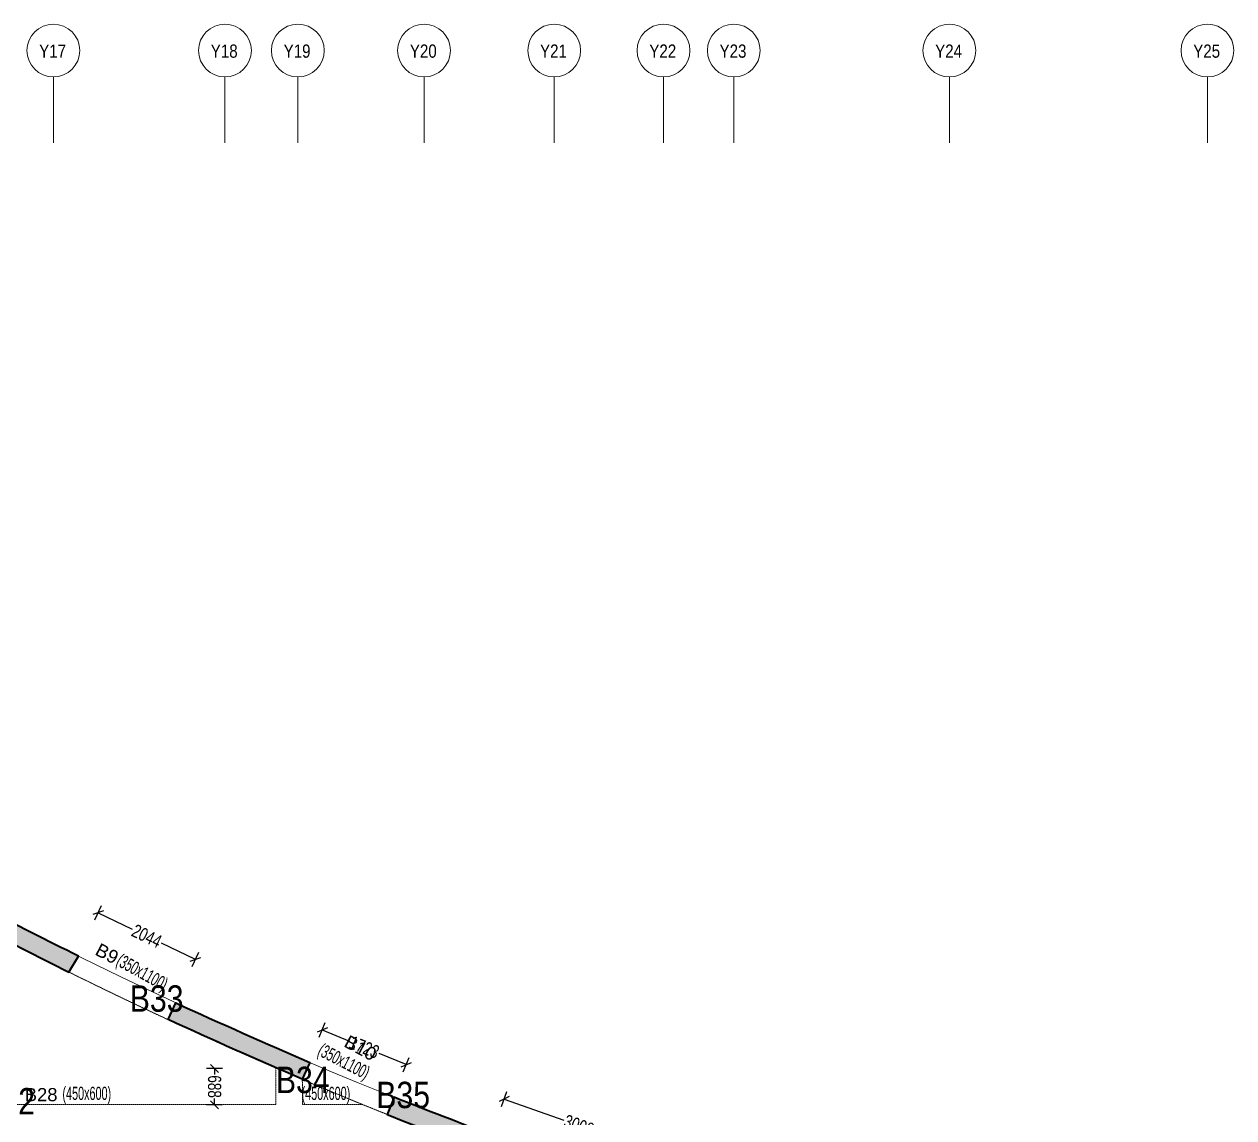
# Model space of a CAD drawing. Header units: millimetres. Extents: x 0 to 72183, y 72 to 62889.
# Drawn here: x 47328 to 70235, y 42170 to 62889 of the extents above; entities that cross this region are included whole.
import ezdxf
from ezdxf.enums import TextEntityAlignment as Align

# ---------------------------------------------------------------- set-up
doc = ezdxf.new("R2010")
doc.units = ezdxf.units.MM
doc.linetypes.add('Grid Line', pattern=[2222.5, 1270, -317.5, 317.5, -317.5])
doc.linetypes.add('HIDDEN', pattern=[0.375, 0.25, -0.125])
for name, color, linetype, lineweight in [('A-GRIDS', 8, 'Continuous', 9), ('S-BEAM', 7, 'Continuous', 18), ('S-BEAM-IDEN', 2, 'Continuous', 9), ('S-COL HATCH', 9, 'Continuous', 0), ('S-COLS', 5, 'Continuous', 35), ('S-GRIDS', 8, 'Continuous', 9)]:
    doc.layers.add(name, color=color, linetype=linetype, lineweight=lineweight)
doc.layers.add('Abhinav working', color=6, linetype='Continuous')
doc.layers.add('Beam Nos', color=7, linetype='Continuous')
doc.styles.add('Arial Narrow', font='ARIALN.TTF', dxfattribs={"height": 400})
doc.styles.add('Dim.s & Anno.(Misc.)', font='ARIALN.TTF')
doc.styles.add('SC-BBS1', font='SansSerif')
doc.styles.add('SOBHA', font='swisscl.ttf')
doc.styles.add('Swis721 LtCn BT', font='swisscl.ttf', dxfattribs={"width": 0.9, "height": 233.355162})
doc.dimstyles.new('S-100', dxfattribs={"dimscale": 100, "dimtxt": 2.5, "dimasz": 1.5, "dimexe": 1.5, "dimexo": 1.5, "dimgap": 0.1, "dimtad": 0, "dimdec": 0, "dimrnd": 0.0005, "dimzin": 0, "dimdsep": 46, "dimtxsty": 'SOBHA', "dimblk": 'OBLIQUE', "dimcen": 0.09, "dimclrd": 8, "dimclre": 8, "dimclrt": 6, "dimadec": 0, "dimazin": 0, "dimtfac": 1, "dimtdec": 0, "dimtofl": 0, "dimtmove": 0, "dimatfit": 3, "dimfxl": 1.5, "dimfxlon": 1, "dimtolj": 1, "dimtzin": 0, "dimlwd": -1, "dimlwe": -1, "dimarcsym": 0})

# ---------------------------------------------------------------- blocks, each defined once
blk = doc.blocks.new('A$Cb7cd9481')
at = {"layer": 'S-COL HATCH', "transparency": 33554687}
h = blk.add_hatch(color=256, dxfattribs=at)
h.dxf.hatch_style = 1
h.paths.add_polyline_path([(28420, 25306), (28602, 25607, -0.00603), (26815, 26517), (26634, 26217, 0.006005)])
h = blk.add_hatch(color=256, dxfattribs=at)
h.dxf.hatch_style = 1
h.paths.add_polyline_path([(30445, 24722), (30297, 24405, 0.004309), (32837, 23274), (32985, 23591, -0.004327)])
h = blk.add_hatch(color=256, dxfattribs=at)
h.dxf.hatch_style = 1
h.paths.add_polyline_path([(36311, 21885), (36443, 22213, -0.006015), (34578, 22935), (34446, 22609, 0.00603)])
at = {"layer": 'S-COLS', "elevation": 0}
for points in [[(26634, 26217, 0.006005), (28420, 25306), (28602, 25607, -0.00603), (26815, 26517), (26634, 26217)], [(30297, 24405), (30445, 24722, 0.004327), (32985, 23591), (32837, 23274, -0.004309), (30297, 24405)], [(36443, 22213, -0.006015), (34578, 22935), (34446, 22609, 0.00603), (36311, 21885), (36443, 22213)]]:
    blk.add_lwpolyline(points, format="xyb", dxfattribs=at)
blk = doc.blocks.new('Grid - Type 1 Structural-6743905-9TH FLOOR LVL')
at = {"layer": 'A-GRIDS'}
blk.add_circle((0, 0), 4, dxfattribs=at)
blk = doc.blocks.new('A$C45bf0ae9')
at = {"layer": 'S-GRIDS', "linetype": 'Grid Line'}
for p, q in [((28125, 41014), (28125, 42264)), ((31375, 41014), (31375, 42264)), ((32755, 41014), (32755, 42264)), ((35145, 41014), (35145, 42264)), ((37610, 41014), (37610, 42264)), ((39680, 41014), (39680, 42264)), ((41010, 41014), (41010, 42264)), ((45093, 41014), (45093, 42264)), ((49980, 41014), (49980, 42264))]:
    blk.add_line(p, q, dxfattribs=at)
at = {"layer": 'A-GRIDS', "xscale": 124.9999999999999, "yscale": 124.9999999999999, "zscale": 124.9999999999999}
for p in [(28125, 42764), (31375, 42764), (32755, 42764), (35145, 42764), (37610, 42764), (39680, 42764), (41010, 42764), (45093, 42764), (49980, 42764)]:
    blk.add_blockref('Grid - Type 1 Structural-6743905-9TH FLOOR LVL', p, dxfattribs=at)
at = {"layer": 'A-GRIDS', "lineweight": 18, "char_height": 250, "width": 641.35, "attachment_point": 1, "style": 'Arial Narrow'}
for s, insert in [('Y17', (27856, 42879)), ('Y18', (31106, 42879)), ('Y19', (32486, 42879)), ('Y20', (34876, 42879)), ('Y21', (37341, 42879)), ('Y22', (39411, 42879)), ('Y23', (40741, 42879)), ('Y24', (44824, 42879)), ('Y25', (49711, 42879))]:
    blk.add_mtext(s, dxfattribs=dict(at, insert=insert))
blk = doc.blocks.new('_OBLIQUE')
at = {"color": 0, "linetype": 'ByBlock'}
blk.add_line((-0.5, -0.5), (0.5, 0.5), dxfattribs=at)
blk = doc.blocks.new('*D255')
at = {"layer": 'Abhinav working', "color": 8, "transparency": 16777216}
for p, q in [((48663, 45919), (48793, 46190)), ((48728, 46055), (49372, 45746)), ((50571, 45170), (49927, 45479)), ((50506, 45035), (50636, 45306))]:
    blk.add_line(p, q, dxfattribs=at)
at = {"layer": 'Defpoints', "color": 0, "transparency": 16777216}
for p in [(48331, 45226, 0), (50571, 45170), (50174, 44342, 0)]:
    blk.add_point(p, dxfattribs=at)
at = {"layer": 'Abhinav working', "color": 8, "transparency": 16777216, "xscale": 150, "yscale": 150, "zscale": 150}
for p, rotation in [((48728, 46055), 154.3701689001044), ((50571, 45170), 334.3701689001044)]:
    blk.add_blockref('_OBLIQUE', p, dxfattribs=dict(at, rotation=rotation))
at = {"layer": 'Abhinav working', "color": 6, "transparency": 16777216, "insert": (49649, 45612), "char_height": 250, "attachment_point": 5, "rotation": 334.3702, "style": 'SOBHA'}
blk.add_mtext('\\A1;2044', dxfattribs=at)
blk = doc.blocks.new('*D256')
at = {"layer": 'Abhinav working', "color": 8, "transparency": 16777216}
for p, q in [((51081, 43105), (50781, 43105)), ((50931, 43105), (50931, 42990)), ((51082, 42418), (50782, 42417)), ((50932, 42417), (50932, 42533))]:
    blk.add_line(p, q, dxfattribs=at)
at = {"layer": 'Defpoints', "color": 0, "transparency": 16777216}
for p in [(52068, 43107, 0), (50932, 42417), (52070, 42420)]:
    blk.add_point(p, dxfattribs=at)
at = {"layer": 'Abhinav working', "color": 8, "transparency": 16777216, "xscale": 150, "yscale": 150, "zscale": 150}
for p, rotation in [((50931, 43105), 90.11533810562736), ((50932, 42417), 270.1153381056274)]:
    blk.add_blockref('_OBLIQUE', p, dxfattribs=dict(at, rotation=rotation))
at = {"layer": 'Abhinav working', "color": 6, "transparency": 16777216, "insert": (50932, 42761), "char_height": 250, "attachment_point": 5, "rotation": 270.1153, "style": 'SOBHA'}
blk.add_mtext('\\A1;688', dxfattribs=at)
blk = doc.blocks.new('*D257')
at = {"layer": 'Abhinav working', "color": 8, "transparency": 16777216}
for p, q in [((52914, 43696), (53029, 43974)), ((52972, 43835), (53487, 43622)), ((54563, 43177), (54048, 43390)), ((54506, 43038), (54621, 43315))]:
    blk.add_line(p, q, dxfattribs=at)
at = {"layer": 'Defpoints', "color": 0, "transparency": 16777216}
for p in [(52714, 43211, 0), (54563, 43177), (54306, 42553, 0)]:
    blk.add_point(p, dxfattribs=at)
at = {"layer": 'Abhinav working', "color": 8, "transparency": 16777216, "xscale": 150, "yscale": 150, "zscale": 150}
for p, rotation in [((52972, 43835), 157.5384654530606), ((54563, 43177), 337.5384654530606)]:
    blk.add_blockref('_OBLIQUE', p, dxfattribs=dict(at, rotation=rotation))
at = {"layer": 'Abhinav working', "color": 6, "transparency": 16777216, "insert": (53768, 43506), "char_height": 250, "attachment_point": 5, "rotation": 337.5385, "style": 'SOBHA'}
blk.add_mtext('\\A1;1723', dxfattribs=at)
blk = doc.blocks.new('*D259')
at = {"layer": 'Abhinav working', "color": 8, "transparency": 16777216}
for p, q in [((56366, 42384), (56466, 42667)), ((56416, 42525), (57545, 42127)), ((59253, 41525), (58123, 41923)), ((59203, 41384), (59303, 41667))]:
    blk.add_line(p, q, dxfattribs=at)
at = {"layer": 'Defpoints', "color": 0, "transparency": 16777216}
for p in [(56170, 41830, 0), (59253, 41525), (59008, 40830, 0)]:
    blk.add_point(p, dxfattribs=at)
at = {"layer": 'Abhinav working', "color": 8, "transparency": 16777216, "xscale": 150, "yscale": 150, "zscale": 150}
for p, rotation in [((56416, 42525), 160.5791166592864), ((59253, 41525), 340.5791166592865)]:
    blk.add_blockref('_OBLIQUE', p, dxfattribs=dict(at, rotation=rotation))
at = {"layer": 'Abhinav working', "color": 6, "transparency": 16777216, "insert": (57834, 42025), "char_height": 250, "attachment_point": 5, "rotation": 340.5791, "style": 'SOBHA'}
blk.add_mtext('\\A1;3008', dxfattribs=at)

msp = doc.modelspace()

# ---------------------------------------------------------------- linework, layer by layer
at = {"layer": 'S-BEAM', "linetype": 'HIDDEN'}
for p, q in [((52095.9, 42425, 0), (52094.5, 43112.6, 0)), ((52595.9, 42425, 0), (52594.9, 42897.8, 0)), ((41330, 42425), (52095.9, 42425)), ((52595.9, 42425), (53728.6, 42425))]:
    msp.add_line(p, q, dxfattribs=at)
at = {"layer": 'S-BEAM', "ltscale": 250000, "elevation": 0}
msp.add_lwpolyline([(69909.6, 37988.4, -0.1044195), (37792.5, 51453.4, 0.059137), (29669.3, 56776.2, 0.059137)], format="xyb", dxfattribs=at)
at = {"layer": 'S-BEAM', "linetype": 'HIDDEN', "elevation": 0}
for points in [[(52094.5, 43112.6, -0.0217249), (45482, 46325, -0.0217249)], [(59149.9, 40423.4, -0.0207042), (52594.9, 42897.8, -0.0207042)]]:
    msp.add_lwpolyline(points, format="xyb", dxfattribs=at)

# ---------------------------------------------------------------- block references
at = {"layer": 'Beam Nos'}
msp.add_blockref('A$C45bf0ae9', (19754.8, 19625), dxfattribs=at)
at = {"layer": 'S-BEAM'}
msp.add_blockref('A$Cb7cd9481', (19754.8, 19625), dxfattribs=at)

# ---------------------------------------------------------------- texts
at = {"layer": 'Abhinav working', "char_height": 500, "attachment_point": 1, "style": 'Dim.s & Anno.(Misc.)'}
for s, insert in [('B33', (49326.2, 44679.5, 0)), ('B34', (52094, 43137.5, 0)), ('B35', (53995, 42853.1)), ('B32', (46513.3, 42733.6, 0))]:
    msp.add_mtext_dynamic_manual_height_columns(s, width=21149.247, gutter_width=5423.5, heights=[0], dxfattribs=dict(at, insert=insert))
at = {"layer": 'Beam Nos', "color": 3, "style": 'SC-BBS1'}
for s, rotation, p in [('B9', 332.64829, (48805.7, 45104.3, 0)), ('B10', 331.9613, (53602.1, 43316.4))]:
    msp.add_text(s, height=250, rotation=rotation, dxfattribs=at).set_placement(p, align=Align.BOTTOM_CENTER)
msp.add_text('B28', height=250, dxfattribs=at).set_placement((47648.3, 42408.9), align=Align.BOTTOM_CENTER)
at = {"layer": 'S-BEAM-IDEN', "style": 'Swis721 LtCn BT', "width": 0.8}
for s, rotation, p in [('(350x1100)', 331.04302, (49050, 45072.8)), ('(350x1100)', 332.51757, (52865.5, 43370)), ('(450x600)', 360, (48051.9, 42508.3)), ('(450x600)', 360, (52579.9, 42508.3))]:
    msp.add_text(s, height=250, rotation=rotation, dxfattribs=at).set_placement(p)

# ---------------------------------------------------------------- dimensions: what is measured, and where the dimension line sits
at = {"layer": 'Abhinav working'}
for p1, p2, distance, picture, middle in [((48330.5, 45226.3, 0), (50173.6, 44342, 0), 918.7, '*D255', (49649.4, 45612.4)), ((52713.7, 43211.2, 0), (54305.6, 42553.1, 0), 675, '*D257', (53767.6, 43505.9)), ((52068.4, 43107.4, 0), (52069.8, 42419.8), -1137.4, '*D256', (50931.7, 42761.3)), ((56170.4, 41829.9, 0), (59007.6, 40829.7, 0), 737.5, '*D259', (57834.2, 42025.3))]:
    dim = msp.add_aligned_dim(p1=p1, p2=p2, distance=distance, dimstyle='S-100', dxfattribs=at)
    dim.commit()
    dim.dimension.update_dxf_attribs({"geometry": picture, "text_midpoint": middle})

doc.saveas('drawing.dxf')
